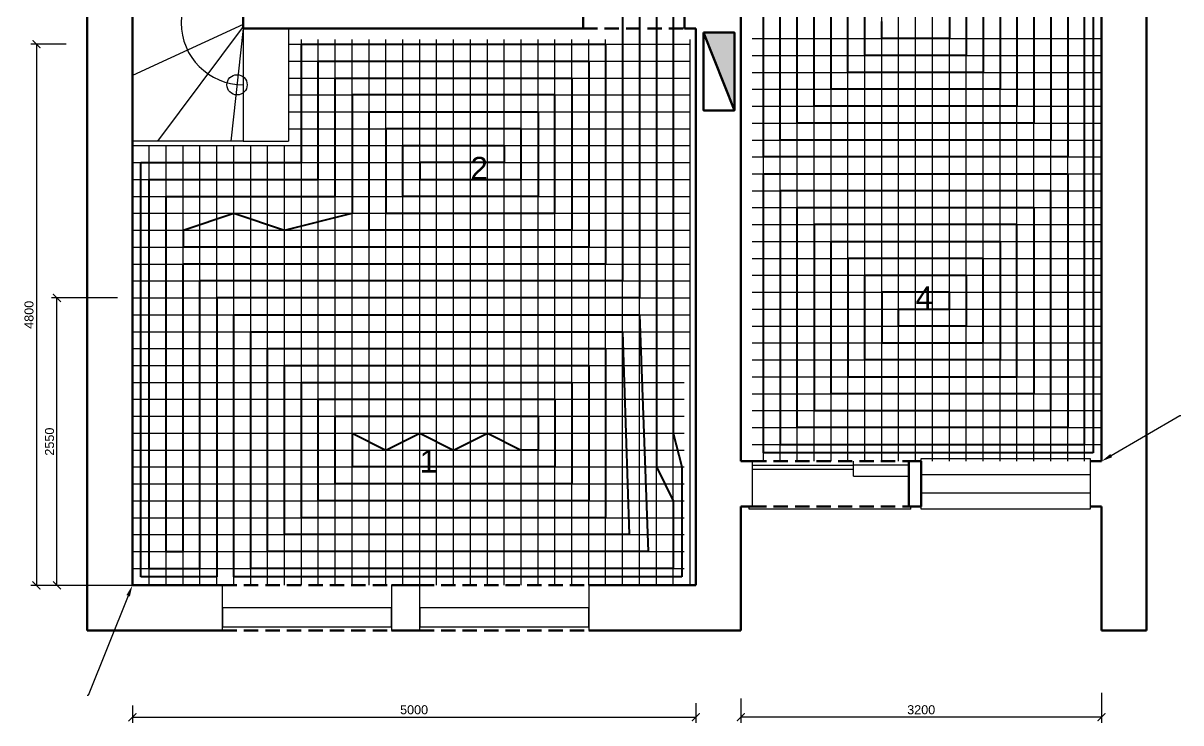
# Model space of a CAD drawing. Header units: metres. Extents: x -98677 to 89321, y -16450 to 242692.
# Drawn here: x -21412 to -11139, y 112129 to 118336 of the extents above; entities that cross this region are included whole.
import ezdxf
from ezdxf import colors
from ezdxf.entities.mleader import LeaderData, LeaderLine
from ezdxf.math import Vec2, Vec3

# ---------------------------------------------------------------- set-up
doc = ezdxf.new("R2010")
doc.units = ezdxf.units.M
doc.header["$LTSCALE"] = 0.001
doc.linetypes.add('DASHED', pattern=[19.05, 12.7, -6.35])
for name, color, linetype, lineweight in [('ajtók', 7, 'Continuous', 25), ('fűtés - előre', 1, 'Continuous', 40), ('fűtés - vissza', 5, 'Continuous', 40), ('külső fal', 7, 'Continuous', 50), ('külső fal - sz', 7, 'DASHED', 50)]:
    doc.layers.add(name, color=color, linetype=linetype, lineweight=lineweight)
for name, color, linetype in [('fűtés', 8, 'Continuous'), ('lépcső', 170, 'Continuous'), ('Méret', 7, 'Continuous'), ('újfal - gipszkarton', 1, 'Continuous')]:
    doc.layers.add(name, color=color, linetype=linetype)
doc.styles.add('dada', font='arial.ttf', dxfattribs={"height": 80})
doc.dimstyles.new('kicsi folyamatos', dxfattribs={"dimscale": 100, "dimtxt": 1, "dimasz": 0.7, "dimexe": 0.5, "dimexo": 0, "dimgap": 0.25, "dimtad": 1, "dimtxsty": 'dada', "dimblk1": 'ARCHTICK', "dimblk2": 'ARCHTICK', "dimsah": 1, "dimcen": 2.5, "dimadec": 0, "dimazin": 0, "dimtfac": 1, "dimtmove": 0, "dimatfit": 3, "dimldrblk": 'ARCHTICK', "dimfxl": 1, "dimarcsym": 0})

# ---------------------------------------------------------------- blocks, each defined once
blk = doc.blocks.new('_ArchTick')
at = {"color": 0, "linetype": 'ByBlock', "const_width": 0.15}
blk.add_lwpolyline([(-0.5, -0.5), (0.5, 0.5)], dxfattribs=at)
blk = doc.blocks.new('*D155')
at = {"layer": 'Defpoints', "color": 0, "ltscale": 10000}
for p in [(-11843, 112397), (-15043, 112344), (-15043, 112179)]:
    blk.add_point(p, dxfattribs=at)
at = {"layer": 'Méret', "color": 0, "lineweight": -2, "ltscale": 10000}
for p, q in [((-11843, 112397), (-11843, 112129)), ((-15043, 112344), (-15043, 112129)), ((-11843, 112179), (-15043, 112179))]:
    blk.add_line(p, q, dxfattribs=at)
at = {"layer": 'Méret', "color": 0, "lineweight": -2, "ltscale": 10000, "xscale": 70, "yscale": 70, "zscale": 70, "rotation": 180}
blk.add_blockref('_ArchTick', (-15043, 112179), dxfattribs=at)
at = {"layer": 'Méret', "color": 0, "lineweight": -2, "ltscale": 10000, "xscale": 70, "yscale": 70, "zscale": 70}
blk.add_blockref('_ArchTick', (-11843, 112179), dxfattribs=at)
at = {"layer": 'Méret', "color": 0, "ltscale": 10000, "insert": (-13443, 112245), "char_height": 80, "attachment_point": 5, "style": 'dada'}
blk.add_mtext('3200', dxfattribs=at)
blk = doc.blocks.new('*D161')
at = {"layer": 'Defpoints', "color": 0, "ltscale": 10000}
for p in [(-15443, 112305), (-20443, 112283), (-15443, 112179)]:
    blk.add_point(p, dxfattribs=at)
at = {"layer": 'Méret', "color": 0, "lineweight": -2, "ltscale": 10000}
for p, q in [((-15443, 112305), (-15443, 112129)), ((-20443, 112283), (-20443, 112129)), ((-20443, 112179), (-15443, 112179))]:
    blk.add_line(p, q, dxfattribs=at)
at = {"layer": 'Méret', "color": 0, "lineweight": -2, "ltscale": 10000, "xscale": 70, "yscale": 70, "zscale": 70, "rotation": 180}
blk.add_blockref('_ArchTick', (-20443, 112179), dxfattribs=at)
at = {"layer": 'Méret', "color": 0, "lineweight": -2, "ltscale": 10000, "xscale": 70, "yscale": 70, "zscale": 70}
blk.add_blockref('_ArchTick', (-15443, 112179), dxfattribs=at)
at = {"layer": 'Méret', "color": 0, "ltscale": 10000, "insert": (-17943, 112245), "char_height": 80, "attachment_point": 5, "style": 'dada'}
blk.add_mtext('5000', dxfattribs=at)
blk = doc.blocks.new('*D166')
at = {"layer": 'Defpoints', "color": 0, "ltscale": 10000}
for p in [(-21030, 118149), (-21294, 113349), (-20443, 113349)]:
    blk.add_point(p, dxfattribs=at)
at = {"layer": 'Méret', "color": 0, "lineweight": -2, "ltscale": 10000}
for p, q in [((-21030, 118149), (-21344, 118149)), ((-21294, 118149), (-21294, 113349)), ((-20443, 113349), (-21344, 113349))]:
    blk.add_line(p, q, dxfattribs=at)
at = {"layer": 'Méret', "color": 0, "lineweight": -2, "ltscale": 10000, "xscale": 70, "yscale": 70, "zscale": 70}
for p, rotation in [((-21294, 118149), 90), ((-21294, 113349), 270)]:
    blk.add_blockref('_ArchTick', p, dxfattribs=dict(at, rotation=rotation))
at = {"layer": 'Méret', "color": 0, "ltscale": 10000, "insert": (-21360, 115749), "char_height": 80, "attachment_point": 5, "rotation": 90, "style": 'dada'}
blk.add_mtext('4800', dxfattribs=at)
blk = doc.blocks.new('*D167')
at = {"layer": 'Defpoints', "color": 0, "ltscale": 10000}
for p in [(-21112, 115899), (-20575, 115899), (-20575, 113349)]:
    blk.add_point(p, dxfattribs=at)
at = {"layer": 'Méret', "color": 0, "lineweight": -2, "ltscale": 10000}
for p, q in [((-20575, 115899), (-21162, 115899)), ((-21112, 113349), (-21112, 115899)), ((-20575, 113349), (-21162, 113349))]:
    blk.add_line(p, q, dxfattribs=at)
at = {"layer": 'Méret', "color": 0, "lineweight": -2, "ltscale": 10000, "xscale": 70, "yscale": 70, "zscale": 70}
for p, rotation in [((-21112, 115899), 90), ((-21112, 113349), 270)]:
    blk.add_blockref('_ArchTick', p, dxfattribs=dict(at, rotation=rotation))
at = {"layer": 'Méret', "color": 0, "ltscale": 10000, "insert": (-21178, 114624), "char_height": 80, "attachment_point": 5, "rotation": 90, "style": 'dada'}
blk.add_mtext('2550', dxfattribs=at)

msp = doc.modelspace()

# ---------------------------------------------------------------- hatches: boundary and pattern name
at = {"layer": 'külső fal', "ltscale": 10000}
msp.add_hatch(color=256, dxfattribs=at).paths.add_polyline_path([(-15374.336, 118253.16), (-15099.99, 118253.16), (-15099.99, 117562.672)])

# ---------------------------------------------------------------- linework, layer by layer
at = {"layer": 'ajtók'}
for p, q in [((-14943.107, 114449.393), (-14943.107, 114049.393)), ((-14043.107, 114317.696), (-14043.107, 114449.393)), ((-14043.107, 114379.728), (-14043.107, 114449.393)), ((-11943.107, 114449.393), (-11943.107, 114049.393)), ((-14043.107, 114412.231), (-14943.107, 114412.231)), ((-14943.107, 114379.728), (-14043.107, 114379.728)), ((-13553.107, 114413.942), (-14043.107, 114413.942)), ((-13553.107, 114348.829), (-13553.107, 114413.942)), ((-14043.107, 114317.696), (-13553.107, 114317.696)), ((-14970.149, 114023.9), (-14970.149, 114049.393)), ((-13535.86, 114023.9), (-13535.86, 114049.393)), ((-13535.86, 114023.9), (-14970.149, 114023.9)), ((-19643.107, 112949.393), (-19643.107, 113349.393)), ((-18143.107, 113349.393), (-18143.107, 112949.393)), ((-17893.107, 112949.393), (-17893.107, 113349.393)), ((-16393.107, 113349.393), (-16393.107, 112949.393))]:
    msp.add_line(p, q, dxfattribs=at)
for points in [[(-13443.107, 114474.714), (-11943.107, 114474.714), (-11943.107, 114023.501), (-13443.107, 114023.501)], [(-13443.107, 114333.021), (-11943.107, 114333.021), (-11943.107, 114166.899), (-13443.107, 114166.899)]]:
    msp.add_lwpolyline(points, close=True, dxfattribs=at)
at = {"layer": 'ajtók', "color": 7}
for points in [[(-19643.107, 112979.774), (-18143.107, 112979.774), (-18143.107, 113149.393), (-19643.107, 113149.393)], [(-17893.107, 112979.774), (-16393.107, 112979.774), (-16393.107, 113149.393), (-17893.107, 113149.393)]]:
    msp.add_lwpolyline(points, close=True, dxfattribs=at)
at = {"layer": 'fűtés'}
for p, q in [((-14843.107, 114449.393), (-14843.107, 120249.393)), ((-14693.107, 114449.393), (-14693.107, 120249.393)), ((-14543.107, 114449.393), (-14543.107, 120249.393)), ((-14393.107, 114449.393), (-14393.107, 120249.393)), ((-14243.107, 114449.393), (-14243.107, 120249.393)), ((-14093.107, 114449.393), (-14093.107, 120249.393)), ((-13943.107, 114449.393), (-13943.107, 120249.393)), ((-13793.107, 114449.393), (-13793.107, 120249.393)), ((-13643.107, 114449.393), (-13643.107, 120249.393)), ((-13493.107, 114449.393), (-13493.107, 120249.393)), ((-13343.107, 114449.393), (-13343.107, 120249.393)), ((-13193.107, 114449.393), (-13193.107, 120249.393)), ((-13043.107, 114449.393), (-13043.107, 120249.393)), ((-12893.107, 114449.393), (-12893.107, 120249.393)), ((-12743.107, 114449.393), (-12743.107, 120249.393)), ((-12593.107, 114449.393), (-12593.107, 120249.393)), ((-12443.107, 114449.393), (-12443.107, 120249.393)), ((-12293.107, 114449.393), (-12293.107, 120249.393)), ((-12143.107, 114449.393), (-12143.107, 120249.393)), ((-11993.107, 114449.393), (-11993.107, 120249.393))]:
    msp.add_line(p, q, dxfattribs=at)
at = {"layer": 'fűtés', "ltscale": 10000}
for p, q in [((-19057.567, 118149.393), (-15493.107, 118149.393)), ((-18943.107, 113349.393), (-18943.107, 118191.133)), ((-18793.107, 113349.393), (-18793.107, 118191.133)), ((-18643.107, 113349.393), (-18643.107, 118191.133)), ((-18493.107, 113349.393), (-18493.107, 118191.133)), ((-18343.107, 113349.393), (-18343.107, 118191.133)), ((-18193.107, 113349.393), (-18193.107, 118191.133)), ((-18043.107, 113349.393), (-18043.107, 118191.133)), ((-17893.107, 113349.393), (-17893.107, 118191.133)), ((-17743.107, 113349.393), (-17743.107, 118191.133)), ((-17593.107, 113349.393), (-17593.107, 118191.133)), ((-17443.107, 113349.393), (-17443.107, 118191.133)), ((-17293.107, 113349.393), (-17293.107, 118191.133)), ((-17143.107, 113349.393), (-17143.107, 118191.133)), ((-16993.107, 113349.393), (-16993.107, 118191.133)), ((-16843.107, 113349.393), (-16843.107, 118191.133)), ((-16693.107, 113349.393), (-16693.107, 118191.133)), ((-16543.107, 113349.393), (-16543.107, 118191.133)), ((-16393.107, 113349.393), (-16393.107, 118191.133)), ((-16243.107, 113349.393), (-16243.107, 118191.133)), ((-16093.107, 113349.393), (-16093.107, 118191.133)), ((-15943.107, 113349.393), (-15943.107, 118191.133)), ((-15793.107, 113349.393), (-15793.107, 118191.133)), ((-15643.107, 113349.393), (-15643.107, 118191.133)), ((-15493.107, 113349.393), (-15493.107, 118191.133)), ((-14943.107, 118199.393), (-11843.107, 118199.393)), ((-14943.107, 118049.393), (-11843.107, 118049.393)), ((-19057.567, 117999.393), (-15493.107, 117999.393)), ((-19057.567, 117849.393), (-15493.107, 117849.393)), ((-14943.107, 117899.393), (-11843.107, 117899.393)), ((-14943.107, 117749.393), (-11843.107, 117749.393)), ((-19057.567, 117699.393), (-15493.107, 117699.393)), ((-19057.567, 117549.393), (-15493.107, 117549.393)), ((-14943.107, 117599.393), (-11843.107, 117599.393)), ((-14943.107, 117449.393), (-11843.107, 117449.393)), ((-19057.567, 117399.393), (-15493.107, 117399.393)), ((-20443.107, 117249.393), (-15493.107, 117249.393)), ((-20293.107, 113349.393), (-20293.107, 117249.393)), ((-20143.107, 113349.393), (-20143.107, 117249.393)), ((-19993.107, 113349.393), (-19993.107, 117249.393)), ((-19843.107, 113349.393), (-19843.107, 117249.393)), ((-19693.107, 113349.393), (-19693.107, 117249.393)), ((-19543.107, 113349.393), (-19543.107, 117249.393)), ((-19393.107, 113349.393), (-19393.107, 117249.393)), ((-19243.107, 113349.393), (-19243.107, 117249.393)), ((-19093.107, 113349.393), (-19093.107, 117249.393)), ((-14943.107, 117299.393), (-11843.107, 117299.393)), ((-14943.107, 117149.393), (-11843.107, 117149.393)), ((-20443.107, 117099.393), (-15493.107, 117099.393)), ((-20443.107, 116949.393), (-15493.107, 116949.393)), ((-14943.107, 116999.393), (-11843.107, 116999.393)), ((-14943.107, 116849.393), (-11843.107, 116849.393)), ((-20443.107, 116799.393), (-15493.107, 116799.393)), ((-20443.107, 116649.393), (-15493.107, 116649.393)), ((-14943.107, 116699.393), (-11843.107, 116699.393)), ((-14943.107, 116549.393), (-11843.107, 116549.393)), ((-20443.107, 116499.393), (-15493.107, 116499.393)), ((-14943.107, 116399.393), (-11843.107, 116399.393)), ((-20443.107, 116349.393), (-15493.107, 116349.393)), ((-20443.107, 116199.393), (-15493.107, 116199.393)), ((-14943.107, 116249.393), (-11843.107, 116249.393)), ((-14943.107, 116099.393), (-11843.107, 116099.393)), ((-20443.107, 116049.393), (-15493.107, 116049.393)), ((-20443.107, 115899.393), (-15493.107, 115899.393)), ((-14943.107, 115949.393), (-11843.107, 115949.393)), ((-14943.107, 115799.393), (-11843.107, 115799.393)), ((-20443.107, 115749.393), (-15493.107, 115749.393)), ((-20443.107, 115599.393), (-15493.107, 115599.393)), ((-14943.107, 115649.393), (-11843.107, 115649.393)), ((-14943.107, 115499.393), (-11843.107, 115499.393)), ((-20443.107, 115449.393), (-15493.107, 115449.393)), ((-20443.107, 115299.393), (-15493.107, 115299.393)), ((-14943.107, 115349.393), (-11843.107, 115349.393)), ((-14943.107, 115199.393), (-11843.107, 115199.393)), ((-20443.107, 115149.393), (-15544.952, 115149.393)), ((-20443.107, 114999.393), (-15544.952, 114999.393)), ((-14943.107, 115049.393), (-11843.107, 115049.393)), ((-14943.107, 114899.393), (-11843.107, 114899.393)), ((-20443.107, 114849.393), (-15544.952, 114849.393)), ((-20443.107, 114699.393), (-15544.952, 114699.393)), ((-14943.107, 114749.393), (-11843.107, 114749.393)), ((-20443.107, 114549.393), (-15544.952, 114549.393)), ((-14943.107, 114599.393), (-11843.107, 114599.393)), ((-20443.107, 114399.393), (-15544.952, 114399.393)), ((-20443.107, 114249.393), (-15544.952, 114249.393)), ((-20443.107, 114099.393), (-15544.952, 114099.393)), ((-20443.107, 113949.393), (-15544.952, 113949.393)), ((-20443.107, 113799.393), (-15544.952, 113799.393)), ((-20443.107, 113649.393), (-15544.952, 113649.393)), ((-20443.107, 113499.393), (-15544.952, 113499.393))]:
    msp.add_line(p, q, dxfattribs=at)
at = {"layer": 'fűtés - előre', "ltscale": 10000}
for p, q in [((-11918.107, 120149.393), (-11918.107, 114524.393)), ((-12143.107, 119849.393), (-12143.107, 117149.393)), ((-12443.107, 119549.393), (-12443.107, 117449.393)), ((-14843.107, 117149.393), (-14843.107, 119399.393)), ((-14543.107, 117449.393), (-14543.107, 119249.393)), ((-12743.107, 119249.393), (-12743.107, 117749.393)), ((-14243.107, 117749.393), (-14243.107, 118949.393)), ((-13043.107, 118949.393), (-13043.107, 118049.393)), ((-13943.107, 118049.393), (-13943.107, 118649.393)), ((-15943.107, 118536.697), (-15943.107, 115899.393)), ((-15643.107, 118536.697), (-15643.107, 114699.393)), ((-18943.107, 117099.393), (-18943.107, 118149.393)), ((-18943.107, 118149.393), (-16243.107, 118149.393)), ((-16243.107, 118149.393), (-16243.107, 116199.393)), ((-13043.107, 118049.393), (-13943.107, 118049.393)), ((-18643.107, 116799.393), (-18643.107, 117849.393)), ((-18643.107, 117849.393), (-16543.107, 117849.393)), ((-16543.107, 117849.393), (-16543.107, 116499.393)), ((-12743.107, 117749.393), (-14243.107, 117749.393)), ((-18343.107, 116499.393), (-18343.107, 117549.393)), ((-18343.107, 117549.393), (-16843.107, 117549.393)), ((-16843.107, 117549.393), (-16843.107, 116799.393)), ((-12443.107, 117449.393), (-14543.107, 117449.393)), ((-18043.107, 116799.393), (-18043.107, 117249.393)), ((-18043.107, 117249.393), (-17143.107, 117249.393)), ((-17143.107, 117249.393), (-17143.107, 117099.393)), ((-12143.107, 117149.393), (-14843.107, 117149.393)), ((-20368.107, 113424.393), (-20368.107, 117099.393)), ((-20368.107, 117099.393), (-18943.107, 117099.393)), ((-17143.107, 117099.393), (-17593.107, 117099.393)), ((-14843.107, 114524.393), (-14843.107, 116999.393)), ((-14843.107, 116999.393), (-12143.107, 116999.393)), ((-12143.107, 116999.393), (-12143.107, 114749.393)), ((-20143.107, 113649.393), (-20143.107, 116799.393)), ((-20143.107, 116799.393), (-18643.107, 116799.393)), ((-16843.107, 116799.393), (-18043.107, 116799.393)), ((-14543.107, 114749.393), (-14543.107, 116699.393)), ((-14543.107, 116699.393), (-12443.107, 116699.393)), ((-12443.107, 116699.393), (-12443.107, 115049.393)), ((-16543.107, 116499.393), (-18343.107, 116499.393)), ((-14243.107, 115049.393), (-14243.107, 116399.393)), ((-14243.107, 116399.393), (-12743.107, 116399.393)), ((-12743.107, 116399.393), (-12743.107, 115349.393)), ((-16243.107, 116199.393), (-19993.107, 116199.393)), ((-19993.107, 113649.393), (-19993.107, 116199.393)), ((-13943.107, 115349.393), (-13943.107, 116099.393)), ((-13943.107, 116099.393), (-13043.107, 116099.393)), ((-13043.107, 116099.393), (-13043.107, 115649.393)), ((-15943.107, 115899.393), (-19693.107, 115899.393)), ((-19693.107, 115899.393), (-19693.107, 113424.393)), ((-13643.107, 115649.393), (-13643.107, 115799.393)), ((-13643.107, 115799.393), (-13343.107, 115799.393)), ((-19543.107, 113424.393), (-19543.107, 115749.393)), ((-19543.107, 115749.393), (-15943.107, 115749.393)), ((-15943.107, 115749.393), (-15866.745, 113649.393)), ((-13043.107, 115649.393), (-13643.107, 115649.393)), ((-19243.107, 113649.393), (-19243.107, 115449.393)), ((-19243.107, 115449.393), (-16243.107, 115449.393)), ((-16243.107, 115449.393), (-16243.107, 113949.393)), ((-12743.107, 115349.393), (-13943.107, 115349.393)), ((-18943.107, 113949.393), (-18943.107, 115149.393)), ((-18943.107, 115149.393), (-16543.107, 115149.393)), ((-16543.107, 115149.393), (-16543.107, 114249.393)), ((-12443.107, 115049.393), (-14243.107, 115049.393)), ((-18643.107, 114249.393), (-18643.107, 114849.393)), ((-18643.107, 114849.393), (-16843.107, 114849.393)), ((-16843.107, 114849.393), (-16843.107, 114549.393)), ((-17893.107, 114699.393), (-17593.107, 114549.393)), ((-17593.107, 114549.393), (-17293.107, 114699.393)), ((-17293.107, 114699.393), (-16993.107, 114549.393)), ((-15643.107, 114699.393), (-15568.107, 114399.393)), ((-12143.107, 114749.393), (-14543.107, 114749.393)), ((-16843.107, 114549.393), (-16993.107, 114549.393)), ((-11918.107, 114524.393), (-14843.107, 114524.393)), ((-15568.107, 114399.393), (-15568.107, 113424.393)), ((-16543.107, 114249.393), (-18643.107, 114249.393)), ((-16243.107, 113949.393), (-18943.107, 113949.393)), ((-20143.107, 113649.393), (-19993.107, 113649.393)), ((-15866.745, 113649.393), (-19243.107, 113649.393)), ((-19693.107, 113424.393), (-20368.107, 113424.393)), ((-15568.107, 113424.393), (-19543.107, 113424.393))]:
    msp.add_line(p, q, dxfattribs=at)
at = {"layer": 'fűtés - vissza', "ltscale": 10000}
for p, q in [((-11993.107, 114599.393), (-11993.107, 119999.393)), ((-12293.107, 119699.393), (-12293.107, 117299.393)), ((-14693.107, 117299.393), (-14693.107, 119399.393)), ((-12593.107, 119399.393), (-12593.107, 117599.393)), ((-14393.107, 117599.393), (-14393.107, 119099.393)), ((-12893.107, 119099.393), (-12893.107, 117899.393)), ((-14093.107, 117899.393), (-14093.107, 118799.393)), ((-13193.107, 118799.393), (-13193.107, 118199.393)), ((-16093.107, 118536.697), (-16093.107, 116049.393)), ((-15793.107, 118536.697), (-15793.107, 114399.393)), ((-13793.107, 118199.393), (-13793.107, 118349.393)), ((-13193.107, 118199.393), (-13793.107, 118199.393)), ((-18793.107, 116949.393), (-18793.107, 117999.393)), ((-18793.107, 117999.393), (-16393.107, 117999.393)), ((-16393.107, 117999.393), (-16393.107, 116349.393)), ((-12893.107, 117899.393), (-14093.107, 117899.393)), ((-16693.107, 117699.393), (-18493.107, 117699.393)), ((-18493.107, 117699.393), (-18493.107, 116649.393)), ((-16693.107, 116649.393), (-16693.107, 117699.393)), ((-12593.107, 117599.393), (-14393.107, 117599.393)), ((-16993.107, 117399.393), (-18193.107, 117399.393)), ((-18193.107, 117399.393), (-18193.107, 116649.393)), ((-16993.107, 116949.393), (-16993.107, 117399.393)), ((-12293.107, 117299.393), (-14693.107, 117299.393)), ((-17593.107, 117099.393), (-17893.107, 117099.393)), ((-17893.107, 117099.393), (-17893.107, 116949.393)), ((-20293.107, 113499.393), (-20293.107, 116949.393)), ((-20293.107, 116949.393), (-18793.107, 116949.393)), ((-17893.107, 116949.393), (-16993.107, 116949.393)), ((-12293.107, 116849.393), (-14693.107, 116849.393)), ((-14693.107, 116849.393), (-14693.107, 114599.393)), ((-12293.107, 114899.393), (-12293.107, 116849.393)), ((-19993.107, 116499.393), (-19543.107, 116649.393)), ((-19543.107, 116649.393), (-19093.107, 116499.393)), ((-19093.107, 116499.393), (-18493.107, 116649.393)), ((-18193.107, 116649.393), (-16693.107, 116649.393)), ((-12593.107, 116549.393), (-14393.107, 116549.393)), ((-14393.107, 116549.393), (-14393.107, 114899.393)), ((-12593.107, 115199.393), (-12593.107, 116549.393)), ((-19993.107, 116499.393), (-19993.107, 116349.393)), ((-16393.107, 116349.393), (-19993.107, 116349.393)), ((-12893.107, 116249.393), (-14093.107, 116249.393)), ((-14093.107, 116249.393), (-14093.107, 115199.393)), ((-12893.107, 115499.393), (-12893.107, 116249.393)), ((-16093.107, 116049.393), (-19843.107, 116049.393)), ((-19843.107, 113499.393), (-19843.107, 116049.393)), ((-13193.107, 115949.393), (-13793.107, 115949.393)), ((-13793.107, 115949.393), (-13793.107, 115499.393)), ((-13193.107, 115799.393), (-13193.107, 115949.393)), ((-13343.107, 115799.393), (-13193.107, 115799.393)), ((-19393.107, 113499.393), (-19393.107, 115599.393)), ((-19393.107, 115599.393), (-16093.107, 115599.393)), ((-16093.107, 115599.393), (-16035.158, 113799.393)), ((-13793.107, 115499.393), (-12893.107, 115499.393)), ((-19093.107, 113799.393), (-19093.107, 115299.393)), ((-19093.107, 115299.393), (-16393.107, 115299.393)), ((-16393.107, 115299.393), (-16393.107, 114099.393)), ((-14093.107, 115199.393), (-12593.107, 115199.393)), ((-18793.107, 114099.393), (-18793.107, 114999.393)), ((-18793.107, 114999.393), (-16693.107, 114999.393)), ((-16693.107, 114999.393), (-16693.107, 114399.393)), ((-14393.107, 114899.393), (-12293.107, 114899.393)), ((-18493.107, 114699.393), (-18193.107, 114549.393)), ((-18493.107, 114699.393), (-18493.107, 114399.393)), ((-18193.107, 114549.393), (-17893.107, 114699.393)), ((-19093.107, 114399.393), (-19093.107, 114549.393)), ((-14693.107, 114599.393), (-11993.107, 114599.393)), ((-16693.107, 114399.393), (-18493.107, 114399.393)), ((-15793.107, 114399.393), (-15643.107, 114099.393)), ((-16393.107, 114099.393), (-18793.107, 114099.393)), ((-15643.107, 114099.393), (-15643.107, 113499.393)), ((-16035.158, 113799.393), (-19093.107, 113799.393)), ((-20293.107, 113499.393), (-19843.107, 113499.393)), ((-15643.107, 113499.393), (-19393.107, 113499.393))]:
    msp.add_line(p, q, dxfattribs=at)
at = {"layer": 'külső fal'}
for p, q in [((-11443.107, 120854.393), (-11443.107, 114249.393)), ((-11843.107, 114449.393), (-11843.107, 120249.393)), ((-20843.107, 112949.393), (-20843.107, 119463.607)), ((-20443.107, 119463.607), (-20443.107, 113349.393)), ((-19460.198, 118389.393), (-19460.198, 118289.393)), ((-15543.107, 118389.393), (-15543.107, 118289.393)), ((-16443.107, 118289.393), (-19460.198, 118289.393)), ((-19460.198, 118289.393), (-16443.107, 118289.393)), ((-15443.107, 118289.393), (-15543.107, 118289.393)), ((-15443.107, 113349.393), (-15443.107, 118289.393)), ((-15443.107, 113349.393), (-15443.107, 118289.393)), ((-15043.107, 114449.393), (-14943.107, 114449.393)), ((-13553.107, 114449.393), (-13553.107, 114049.393)), ((-13553.107, 114449.393), (-13443.107, 114449.393)), ((-13443.107, 114049.393), (-13443.107, 114449.393)), ((-11943.107, 114449.393), (-11843.107, 114449.393)), ((-11443.107, 114249.393), (-11443.107, 114249.393)), ((-11443.107, 114249.393), (-11443.107, 114249.393)), ((-11443.107, 114249.393), (-11443.107, 113849.393)), ((-11443.107, 114249.393), (-11443.107, 113849.393)), ((-15043.107, 114049.393), (-15043.107, 113349.393)), ((-15043.107, 114049.393), (-14943.107, 114049.393)), ((-13553.107, 114049.393), (-13443.107, 114049.393)), ((-11943.107, 114049.393), (-11843.107, 114049.393)), ((-11843.107, 112949.393), (-11843.107, 114049.393)), ((-15043.107, 113849.393), (-15043.107, 113349.393)), ((-11843.107, 112949.393), (-11843.107, 113849.393)), ((-11443.107, 112949.393), (-11443.107, 113849.393)), ((-11443.107, 113849.393), (-11443.107, 112949.393)), ((-20443.107, 113349.393), (-19643.107, 113349.393)), ((-18143.107, 113349.393), (-17893.107, 113349.393)), ((-16393.107, 113349.393), (-15443.107, 113349.393)), ((-15043.107, 112949.393), (-15043.107, 113349.393)), ((-15043.107, 113349.393), (-15043.107, 112949.393)), ((-20443.107, 112949.393), (-20843.107, 112949.393)), ((-19643.107, 112949.393), (-20843.107, 112949.393)), ((-18143.107, 112949.393), (-17893.107, 112949.393)), ((-16393.107, 112949.393), (-15043.107, 112949.393)), ((-11443.107, 112949.393), (-11843.107, 112949.393)), ((-11443.107, 112949.393), (-11843.107, 112949.393))]:
    msp.add_line(p, q, dxfattribs=at)
at = {"layer": 'külső fal', "ltscale": 10000}
for p, q in [((-15043.107, 119149.393), (-15043.107, 114449.393)), ((-16443.107, 118389.393), (-16443.107, 118289.393)), ((-15374.336, 118253.16), (-15099.99, 117562.672))]:
    msp.add_line(p, q, dxfattribs=at)
at = {"layer": 'külső fal', "linetype": 'DASHED', "ltscale": 10000}
for p, q in [((-14943.107, 114449.393), (-13553.107, 114449.393)), ((-14943.107, 114049.393), (-13553.107, 114049.393))]:
    msp.add_line(p, q, dxfattribs=at)
at = {"layer": 'külső fal', "ltscale": 10000}
msp.add_lwpolyline([(-15374.336, 118253.16), (-15099.99, 118253.16), (-15099.99, 117562.672), (-15374.336, 117562.672)], close=True, dxfattribs=at)
at = {"layer": 'külső fal - sz', "ltscale": 10000}
for p, q in [((-16443.107, 118289.393), (-15543.107, 118289.393)), ((-19643.107, 113349.393), (-18143.107, 113349.393)), ((-17893.107, 113349.393), (-16393.107, 113349.393)), ((-19643.107, 112949.393), (-18143.107, 112949.393)), ((-17893.107, 112949.393), (-16393.107, 112949.393))]:
    msp.add_line(p, q, dxfattribs=at)
at = {"layer": 'lépcső'}
for p, q in [((-19460.198, 118322.796), (-20443.107, 117871.139)), ((-19460.198, 118306.498), (-20219.347, 117289.393)), ((-19460.198, 118289.393), (-19568.576, 117289.393)), ((-19460.198, 118289.393), (-19460.198, 117289.393)), ((-19057.567, 118289.393), (-19057.567, 117289.393)), ((-19460.198, 117289.393), (-20443.107, 117289.393)), ((-19460.198, 117289.393), (-19057.567, 117289.393))]:
    msp.add_line(p, q, dxfattribs=at)
at = {"layer": 'lépcső', "ltscale": 10000}
msp.add_circle((-19514.387, 117789.393), 89.727, dxfattribs=at)
msp.add_arc((-19460.198, 118339.393), 550, 90, 270, dxfattribs=at)
at = {"layer": 'újfal - gipszkarton', "ltscale": 10000}
msp.add_line((-20443.107, 117139.393), (-20443.107, 117289.393), dxfattribs=at)

# ---------------------------------------------------------------- texts
at = {"layer": 'Méret', "ltscale": 10000, "char_height": 200, "width": 450, "attachment_point": 1, "style": 'dada'}
for s, insert in [('2', (-17443.107, 117150.211)), ('4', (-13493.107, 116000.211)), ('1', (-17893.107, 114549.393))]:
    msp.add_mtext(s, dxfattribs=dict(at, insert=insert))

# ---------------------------------------------------------------- dimensions: what is measured, and where the dimension line sits
at = {"layer": 'Méret', "ltscale": 10000}
for base, p1, p2, picture, middle in [((-21293.923, 113349.393), (-21029.698, 118149.393), (-20443.107, 113349.393), '*D166', (-21359.769, 115749.393)), ((-21112.312, 115899.393), (-20574.652, 113349.393), (-20574.652, 115899.393), '*D167', (-21178.158, 114624.393))]:
    dim = msp.add_linear_dim(base=base, p1=p1, p2=p2, angle=90, dimstyle='kicsi folyamatos', dxfattribs=at)
    dim.commit()
    dim.dimension.update_dxf_attribs({"geometry": picture, "text_midpoint": middle})
for base, p1, p2, picture, middle in [((-15043.107, 112179.369), (-11843.107, 112397.235), (-15043.107, 112344.028), '*D155', (-13443.107, 112245.242)), ((-15443.107, 112179.369), (-20443.107, 112283.278), (-15443.107, 112305.328), '*D161', (-17943.107, 112245.215))]:
    dim = msp.add_linear_dim(base=base, p1=p1, p2=p2, dimstyle='kicsi folyamatos', dxfattribs=at)
    dim.commit()
    dim.dimension.update_dxf_attribs({"geometry": picture, "text_midpoint": middle})

# ---------------------------------------------------------------- leaders
ml = msp.add_multileader_mtext('Standard', dxfattribs=at)
ml.set_content('', color=256, style='dada')
ml.set_leader_properties()
ml.build(insert=Vec2(0, 0))
ml.multileader.update_dxf_attribs({"text_left_attachment_type": 6, "text_right_attachment_type": 6, "arrow_head_size": 100})
ctx = ml.context
ctx.base_point, ctx.char_height, ctx.arrow_head_size, ctx.plane_origin = Vec3(-11140.859, 114855.615), 100, 100, Vec3(-11843.107, 114449.393)
ctx.left_attachment, ctx.right_attachment, ctx.text_align_type = 6, 6, 2
notes = []
notes.append((ctx, [(0, (1, 1, 0), (-11148.859, 114855.615), (1, 0), 8, [(0, [(-11843.107, 114449.393)], 256, [])])]))
ctx.mtext.insert, ctx.mtext.alignment = Vec3(-11138.859, 114955.615), 3
ml = msp.add_multileader_mtext('Standard', dxfattribs=at)
ml.set_content('', color=256, style='dada')
ml.set_leader_properties()
ml.build(insert=Vec2(0, 0))
ml.multileader.update_dxf_attribs({"text_left_attachment_type": 6, "text_right_attachment_type": 6, "arrow_head_size": 100})
ctx = ml.context
ctx.base_point, ctx.char_height, ctx.arrow_head_size, ctx.plane_origin = Vec3(-20846.048, 112372.7), 100, 100, Vec3(-20443.107, 113349.393)
ctx.left_attachment, ctx.right_attachment, ctx.text_align_type = 6, 6, 2
notes.append((ctx, [(0, (1, 1, 0), (-20834.048, 112372.7), (-1, 0), 8, [(0, [(-20443.107, 113349.393)], 256, [])])]))
ctx.mtext.insert, ctx.mtext.alignment = Vec3(-20844.048, 112472.7), 3
for ctx, leaders in notes:
    for number, flags, end, landing, length, lines in leaders:
        leader = LeaderData()
        leader.index, (leader.has_last_leader_line, leader.has_dogleg_vector, leader.attachment_direction) = number, flags
        leader.last_leader_point, leader.dogleg_vector, leader.dogleg_length = Vec3(end), Vec3(landing), length
        for number, points, colour, breaks in lines:
            line = LeaderLine()
            line.index, line.vertices, line.color, line.breaks = number, Vec3.list(points), colors.encode_raw_color(colour), breaks
            leader.lines.append(line)
        ctx.leaders.append(leader)

doc.saveas('drawing.dxf')
